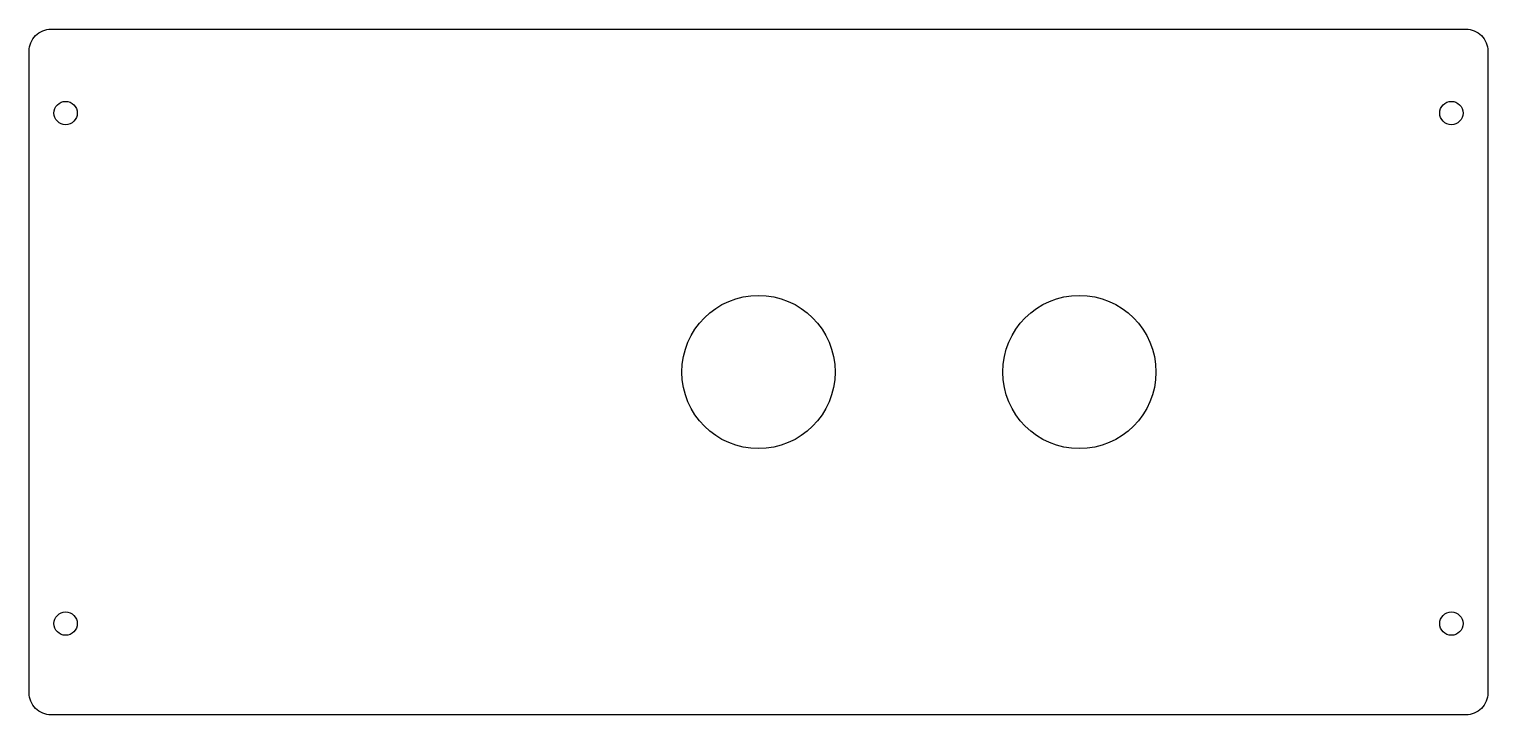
# Model space of a CAD drawing. Header units: millimetres. Extents: x -100 to 100, y -47 to 47.
import ezdxf

# ---------------------------------------------------------------- set-up
doc = ezdxf.new("R2010")
doc.units = ezdxf.units.MM

msp = doc.modelspace()

# ---------------------------------------------------------------- linework, layer by layer
msp.add_lwpolyline([(-97, 47), (97, 47, -0.414214), (100, 44), (100, -44, -0.414214), (97, -47), (-97, -47, -0.414214), (-100, -44), (-100, 44, -0.414214)], format="xyb", close=True)
for centre, radius in [((-95, 35.5), 1.6), ((95, 35.5), 1.6), ((0, 0), 10.5), ((44, 0), 10.5), ((-95, -34.5), 1.6), ((95, -34.5), 1.6)]:
    msp.add_circle(centre, radius)

doc.saveas('drawing.dxf')
